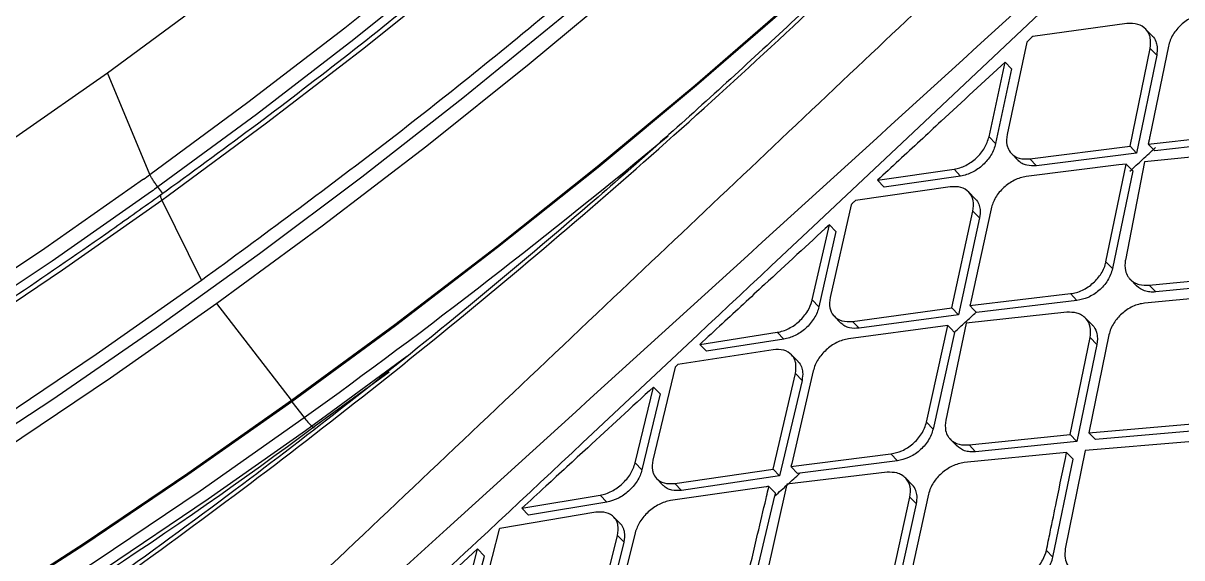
# Model space of a CAD drawing. Extents: x 0 to 84, y -21 to 126.
# Drawn here: x 66.344 to 68.064, y 11.124 to 11.917 of the extents above; entities that cross this region are included whole.
import ezdxf

# ---------------------------------------------------------------- set-up
doc = ezdxf.new("R2010")
doc.units = 0
doc.header["$MEASUREMENT"] = 0
doc.layers.add('1', color=4, linetype='Continuous')

# ---------------------------------------------------------------- blocks, each defined once
blk = doc.blocks.new('PRODIGY')
at = {"layer": '1', "color": 3, "linetype": 'Continuous', "lineweight": 25}
for p, q in [((67.665, 11.7548), (70.1624, 14.1091)), ((67.9821, 11.9162), (67.8424, 11.8973)), ((68.0195, 11.898), (68.0098, 11.908)), ((67.8333, 11.8889), (67.8041, 11.7519)), ((67.9866, 11.7342), (68.0166, 11.8794)), ((68.0263, 11.8693), (67.9963, 11.7241)), ((68.0436, 11.8827), (68.016, 11.7486)), ((68.0166, 11.8794), (68.0263, 11.8693)), ((67.7774, 11.7482), (67.8012, 11.8592)), ((67.8109, 11.849), (67.7872, 11.7381)), ((67.8012, 11.8592), (67.8109, 11.849)), ((66.5319, 11.6922), (66.4689, 11.8434)), ((67.5162, 11.6152), (67.665, 11.7548)), ((67.7871, 11.7381), (67.7774, 11.7482)), ((68.0137, 11.7374), (68.1639, 11.7542)), ((67.8381, 11.7155), (67.9866, 11.7342)), ((67.9866, 11.7342), (67.9962, 11.7241)), ((68.1736, 11.7442), (68.0234, 11.7274)), ((67.8106, 11.7235), (67.8203, 11.7134)), ((67.8381, 11.7155), (67.8479, 11.7054)), ((67.9963, 11.7241), (67.8479, 11.7054)), ((68.1588, 11.7263), (68.0082, 11.7111)), ((67.6117, 11.6838), (67.7255, 11.7002)), ((67.7255, 11.7002), (67.7352, 11.6901)), ((67.9701, 11.7065), (67.8325, 11.6893)), ((67.9509, 11.5628), (67.9811, 11.7078)), ((67.9908, 11.6978), (67.9606, 11.5528)), ((67.9811, 11.7078), (67.9701, 11.7065)), ((68.0082, 11.7111), (67.9797, 11.5655)), ((67.9811, 11.7078), (67.9908, 11.6978)), ((67.6117, 11.6838), (67.6215, 11.6736)), ((67.7352, 11.6901), (67.6215, 11.6736)), ((66.5512, 11.6642), (66.5437, 11.6739)), ((66.5495, 11.6544), (66.5588, 11.6611)), ((67.7198, 11.6741), (67.5792, 11.6538)), ((67.7569, 11.6561), (67.7472, 11.6663)), ((66.5495, 11.6544), (66.6085, 11.5351)), ((67.5725, 11.6476), (67.5415, 11.5101)), ((67.722, 11.4944), (67.7535, 11.638)), ((67.7633, 11.6279), (67.7318, 11.4843)), ((67.7803, 11.6416), (67.7507, 11.5058)), ((67.7535, 11.638), (67.7633, 11.6279)), ((67.515, 11.5062), (67.5404, 11.6179)), ((67.5404, 11.6178), (67.5502, 11.6076)), ((67.5502, 11.6076), (67.5248, 11.496)), ((67.9509, 11.5628), (67.9606, 11.5528)), ((68.0152, 11.5281), (68.166, 11.5426)), ((67.9868, 11.537), (67.9964, 11.527)), ((68.0152, 11.5281), (68.0248, 11.5181)), ((68.1756, 11.5326), (68.0248, 11.5181)), ((67.515, 11.5062), (67.5248, 11.496)), ((67.749, 11.4978), (67.8983, 11.5156)), ((67.9079, 11.5055), (67.7587, 11.4877)), ((67.8983, 11.5156), (67.9079, 11.5055)), ((68.1609, 11.5159), (68.0083, 11.5015)), ((66.7422, 11.3574), (66.6311, 11.5009)), ((67.5747, 11.4745), (67.722, 11.4944)), ((67.722, 11.4944), (67.7318, 11.4843)), ((67.8929, 11.4879), (67.7432, 11.4717)), ((67.5475, 11.4822), (67.5573, 11.472)), ((67.5747, 11.4745), (67.5845, 11.4643)), ((67.7318, 11.4842), (67.5845, 11.4643)), ((67.7432, 11.4717), (67.7131, 11.3278)), ((67.9303, 11.4691), (67.9207, 11.4792)), ((67.3481, 11.4404), (67.463, 11.4583)), ((67.4728, 11.448), (67.463, 11.4583)), ((67.7086, 11.4673), (67.5688, 11.4486)), ((67.6845, 11.325), (67.7163, 11.4683)), ((67.726, 11.4582), (67.6943, 11.3148)), ((67.7163, 11.4683), (67.7086, 11.4673)), ((67.9554, 11.4545), (67.9256, 11.3091)), ((67.3481, 11.4404), (67.358, 11.4302)), ((67.4728, 11.448), (67.358, 11.4301)), ((67.8979, 11.3065), (67.9276, 11.4503)), ((67.9373, 11.4403), (67.9076, 11.2965)), ((67.9276, 11.4503), (67.9373, 11.4403)), ((66.9132, 11.4223), (66.7867, 11.3294)), ((67.457, 11.4324), (67.3156, 11.4104)), ((67.4939, 11.4148), (67.484, 11.425)), ((67.3116, 11.4067), (67.2785, 11.2687)), ((66.7757, 11.3185), (66.887, 11.3997)), ((67.4568, 11.2553), (67.49, 11.3972)), ((67.4998, 11.387), (67.4666, 11.2451)), ((67.5165, 11.4011), (67.4845, 11.2636)), ((67.49, 11.3972), (67.4998, 11.387)), ((67.2522, 11.2645), (67.2794, 11.3771)), ((67.2794, 11.3771), (67.2893, 11.3668)), ((66.7427, 11.3551), (66.7608, 11.3317)), ((67.2893, 11.3668), (67.2622, 11.2542)), ((66.7721, 11.3189), (66.7626, 11.3121)), ((66.7867, 11.3294), (66.7721, 11.3189)), ((67.6845, 11.3249), (67.6943, 11.3148)), ((67.9256, 11.3091), (68.0791, 11.3225)), ((67.7197, 11.2998), (67.7294, 11.2897)), ((67.7478, 11.2912), (67.8979, 11.3065)), ((67.9075, 11.2965), (67.8979, 11.3065)), ((67.9256, 11.3091), (67.9352, 11.2991)), ((68.0887, 11.3126), (67.9352, 11.2991)), ((67.7478, 11.2912), (67.7575, 11.2811)), ((67.9076, 11.2965), (67.7575, 11.2811)), ((67.9202, 11.2827), (67.8905, 11.1372)), ((68.074, 11.2959), (67.9202, 11.2827)), ((67.2621, 11.2542), (67.2522, 11.2645)), ((67.4834, 11.259), (67.6317, 11.2779)), ((67.6414, 11.2678), (67.4967, 11.2492)), ((67.6414, 11.2678), (67.6317, 11.2779)), ((67.8925, 11.2801), (67.7407, 11.2649)), ((67.8722, 11.1248), (67.9021, 11.2701)), ((67.3108, 11.2341), (67.4568, 11.2553)), ((67.4568, 11.2553), (67.4666, 11.2451)), ((67.626, 11.2506), (67.4774, 11.2332)), ((67.4845, 11.2636), (67.4834, 11.259)), ((67.4933, 11.2488), (67.4835, 11.2589)), ((67.4967, 11.2492), (67.4933, 11.2488)), ((67.284, 11.2413), (67.2939, 11.231)), ((67.3108, 11.2341), (67.3207, 11.2238)), ((67.4666, 11.2451), (67.3207, 11.2238)), ((67.4774, 11.2332), (67.4455, 11.0912)), ((67.6631, 11.2321), (67.6534, 11.2422)), ((67.084, 11.1972), (67.2002, 11.2167)), ((67.2002, 11.2167), (67.2101, 11.2064)), ((67.4465, 11.229), (67.3046, 11.2085)), ((67.4314, 11.0963), (67.4596, 11.2155)), ((67.6286, 11.0717), (67.66, 11.2138)), ((67.6876, 11.2181), (67.6561, 11.0744)), ((67.66, 11.2138), (67.6697, 11.2037)), ((67.084, 11.1972), (67.094, 11.1868)), ((67.2101, 11.2064), (67.094, 11.1868)), ((67.6383, 11.0616), (67.6697, 11.2037)), ((67.1939, 11.1912), (67.0514, 11.1672)), ((67.2303, 11.1739), (67.2204, 11.1842)), ((67.0505, 11.1664), (67.015, 11.0278)), ((67.1908, 11.017), (67.2258, 11.157)), ((67.2007, 11.0067), (67.2358, 11.1467)), ((67.2522, 11.161), (67.2175, 11.0219)), ((67.2259, 11.157), (67.2358, 11.1467)), ((66.8392, 10.9724), (67.0183, 11.1368)), ((66.9891, 11.0233), (67.0183, 11.1368)), ((67.0183, 11.1368), (67.0283, 11.1264)), ((67.8626, 11.1348), (67.8722, 11.1249)), ((66.9991, 11.0129), (67.0283, 11.1264))]:
    blk.add_line(p, q, dxfattribs=at)
at = {"layer": '1', "color": 3, "linetype": 'Continuous', "lineweight": 25, "flags": 128}
for points in [[(66.5588, 11.6611), (66.705, 11.7688), (66.8495, 11.88), (66.9914, 11.994), (67.1298, 12.11), (67.264, 12.2275), (67.3931, 12.3457), (67.5164, 12.4639), (67.6332, 12.5815), (67.7428, 12.6977), (67.8445, 12.8119), (67.9378, 12.9235)], [(68.1263, 12.8953), (68.0285, 12.7787), (67.9223, 12.6596), (67.8083, 12.5384), (67.687, 12.4158), (67.5592, 12.2926), (67.4255, 12.1693), (67.2867, 12.0465), (67.1434, 11.9251), (66.9964, 11.8055), (66.8465, 11.6885), (66.6946, 11.5746), (66.5414, 11.4645), (66.3877, 11.3588), (66.2345, 11.258)], [(68.5713, 13.7762), (68.5776, 13.7149), (68.5721, 13.6454), (68.5548, 13.5682), (68.5258, 13.4838), (68.4853, 13.3925), (68.4336, 13.2949), (68.3708, 13.1916), (68.2975, 13.083), (68.2139, 12.9699), (68.1205, 12.8529), (68.0179, 12.7326), (67.9066, 12.6097), (67.7873, 12.4848), (67.6607, 12.3587), (67.5273, 12.2321), (67.3881, 12.1057), (67.2437, 11.9802), (67.0949, 11.8562), (66.9427, 11.7346), (66.7878, 11.6159), (66.6311, 11.5009)], [(68.3897, 12.9082), (68.305, 12.7962), (68.2111, 12.6806), (68.1084, 12.5621), (67.9976, 12.4411), (67.8793, 12.3185), (67.754, 12.1949), (67.6224, 12.0708), (67.4853, 11.947), (67.3434, 11.8242), (67.1973, 11.7029), (67.048, 11.5839), (66.8962, 11.4678), (66.7427, 11.3551)], [(66.7422, 11.3574), (66.8952, 11.4697), (67.0466, 11.5855), (67.1955, 11.7042), (67.3411, 11.8251), (67.4826, 11.9476), (67.6193, 12.071), (67.7505, 12.1947), (67.8754, 12.3179), (67.9934, 12.4402), (68.1038, 12.5607), (68.2062, 12.6789), (68.2998, 12.7942), (68.3843, 12.9058)], [(68.278, 13.6157), (68.273, 13.5777), (68.2552, 13.5045), (68.2259, 13.4242), (68.1854, 13.3373), (68.1339, 13.2444), (68.0718, 13.1461), (67.9993, 13.0429), (67.9171, 12.9355), (67.8255, 12.8245), (67.7251, 12.7106), (67.6166, 12.5945), (67.5006, 12.477), (67.3779, 12.3587), (67.2491, 12.2405), (67.1151, 12.1229), (66.9767, 12.0067), (66.8347, 11.8927), (66.6901, 11.7816), (66.5437, 11.6739)], [(66.4689, 11.8433), (66.6078, 11.9457), (66.7447, 12.0517), (66.8785, 12.1606), (67.0083, 12.2714), (67.1331, 12.3834), (67.2519, 12.4958), (67.3637, 12.6076), (67.4679, 12.718), (67.5634, 12.8262), (67.6497, 12.9313), (67.7261, 13.0325), (67.792, 13.1292), (67.8469, 13.2205), (67.8903, 13.3057), (67.922, 13.3842), (67.9416, 13.4554), (67.9492, 13.5188), (67.9453, 13.57)], [(68.2435, 13.5497), (68.2331, 13.5116), (68.204, 13.4318), (68.1637, 13.3455), (68.1125, 13.2532), (68.0507, 13.1554), (67.9788, 13.0528), (67.897, 12.946), (67.806, 12.8357), (67.7062, 12.7225), (67.5983, 12.6072), (67.4831, 12.4904), (67.361, 12.3728), (67.233, 12.2552), (67.0998, 12.1384), (66.9623, 12.0229), (66.8212, 11.9096), (66.6774, 11.7991), (66.5319, 11.6921)], [(64.7833, 11.2011), (64.8082, 11.1791), (64.8525, 11.1559), (64.9076, 11.1418), (64.9731, 11.137), (65.0485, 11.1415), (65.1331, 11.1552), (65.2266, 11.1781), (65.3281, 11.21), (65.4369, 11.2506), (65.5522, 11.2996), (65.6733, 11.3568), (65.7992, 11.4217), (65.9291, 11.4938), (66.0619, 11.5726), (66.1968, 11.6575), (66.3328, 11.748), (66.4689, 11.8433)], [(68.0137, 11.7374), (68.0191, 11.7318), (68.0234, 11.7274)], [(66.5224, 11.6854), (66.376, 11.5828), (66.2296, 11.4851), (66.0842, 11.3929), (65.9406, 11.3067), (65.7999, 11.2269), (65.6627, 11.1543), (65.53, 11.089), (65.4025, 11.0317), (65.2811, 10.9826), (65.1666, 10.942), (65.0595, 10.9101), (64.9606, 10.8873), (64.8704, 10.8735), (64.8436, 10.8711)], [(66.5341, 11.6671), (66.3868, 11.564), (66.2395, 11.4657), (66.0933, 11.3729), (65.9488, 11.2861), (65.8072, 11.2059), (65.6692, 11.1328), (65.5357, 11.0672), (65.4075, 11.0095), (65.2853, 10.9601), (65.1701, 10.9192), (65.0623, 10.8872), (64.9628, 10.8642), (64.8721, 10.8504), (64.7908, 10.8458), (64.7294, 10.8492)], [(65.6832, 11.1152), (65.8219, 11.1898), (65.964, 11.2711), (66.1086, 11.3587), (66.255, 11.4522), (66.4023, 11.551), (66.5495, 11.6544)], [(66.6085, 11.5351), (66.4523, 11.4253), (66.2961, 11.3204), (66.1408, 11.2209), (65.9872, 11.1274), (65.8361, 11.0405), (65.6885, 10.9605), (65.5451, 10.888), (65.4067, 10.8233), (65.2742, 10.7669), (65.1483, 10.719), (65.0296, 10.6798), (64.9188, 10.6498), (64.8166, 10.6289), (64.7235, 10.6173), (64.64, 10.615), (64.5667, 10.6222), (64.5039, 10.6387), (64.4519, 10.6645), (64.4111, 10.6993), (64.3817, 10.7431), (64.3639, 10.7955)], [(66.6311, 11.5009), (66.4736, 11.3901), (66.316, 11.2843), (66.1592, 11.1839), (66.0042, 11.0895), (65.8518, 11.0018), (65.7028, 10.9211), (65.5581, 10.8479), (65.4185, 10.7827), (65.2848, 10.7257), (65.1577, 10.6774), (65.0379, 10.6379), (64.9262, 10.6075), (64.823, 10.5865), (64.7291, 10.5748), (64.6449, 10.5725), (64.5709, 10.5797), (64.5075, 10.5964), (64.463, 10.6174)], [(67.749, 11.4978), (67.7544, 11.4921), (67.7587, 11.4877)], [(67.726, 11.4582), (67.7206, 11.4639), (67.7163, 11.4683)], [(66.7427, 11.3551), (66.5883, 11.2466), (66.4339, 11.1427), (66.2803, 11.044), (66.1282, 10.9511), (65.9786, 10.8644), (65.8322, 10.7844), (65.6897, 10.7116), (65.5521, 10.6463), (65.4199, 10.5889), (65.2938, 10.5396), (65.1747, 10.4988), (65.063, 10.4667), (64.9595, 10.4434), (64.8646, 10.429), (64.7788, 10.4237), (64.7027, 10.4274), (64.6365, 10.4402), (64.5807, 10.4619), (64.5356, 10.4925), (64.5014, 10.5318), (64.4826, 10.5681)], [(64.5163, 10.5245), (64.5418, 10.4974), (64.5867, 10.4669), (64.6423, 10.4452), (64.7083, 10.4325), (64.7842, 10.4288), (64.8697, 10.4341), (64.9643, 10.4484), (65.0676, 10.4716), (65.1789, 10.5037), (65.2977, 10.5444), (65.4233, 10.5935), (65.5551, 10.6507), (65.6924, 10.7158), (65.8344, 10.7884), (65.9804, 10.8682), (66.1296, 10.9546), (66.2812, 11.0472), (66.4343, 11.1456), (66.5883, 11.2492), (66.7422, 11.3574)], [(64.6244, 10.4269), (64.6547, 10.4167), (64.7208, 10.404), (64.797, 10.4002), (64.8827, 10.4055), (64.9776, 10.4199), (65.0812, 10.4432), (65.1928, 10.4754), (65.312, 10.5162), (65.438, 10.5654), (65.5702, 10.6229), (65.7079, 10.6882), (65.8503, 10.761), (65.9967, 10.8409), (66.1464, 10.9276), (66.2984, 11.0205), (66.452, 11.1192), (66.6065, 11.2231), (66.7608, 11.3317)], [(66.7721, 11.3189), (66.7731, 11.3181), (66.7739, 11.3175), (66.7746, 11.3171), (66.7751, 11.3169), (66.7755, 11.317), (66.7757, 11.3173), (66.7758, 11.3178), (66.7757, 11.3185)], [(66.7626, 11.3121), (66.6182, 11.2107), (66.4643, 11.1071), (66.3111, 11.0088), (66.1596, 10.9161), (66.0104, 10.8297), (65.8644, 10.75), (65.7225, 10.6774), (65.5852, 10.6123), (65.4534, 10.5551), (65.3278, 10.506), (65.209, 10.4653), (65.0977, 10.4333), (64.9945, 10.41), (64.8999, 10.3957), (64.8144, 10.3904), (64.7385, 10.3941), (64.6726, 10.4069), (64.617, 10.4285), (64.6041, 10.4357)], [(67.8925, 11.2801), (67.8979, 11.2745), (67.9021, 11.2701)], [(67.4605, 11.2194), (67.455, 11.2251), (67.4507, 11.2296)]]:
    blk.add_lwpolyline(points, dxfattribs=at)
at = {"layer": '1', "color": 3, "linetype": 'Continuous', "lineweight": 25}
for centre, radius, start, end in [((61.1739, 19.1051), 9.5729, 305.70539, 309.79504), ((63.3979, 16.0492), 5.3671, 305.6029, 305.7273), ((71.7642, 4.3863), 8.9646, 125.61626, 125.69115), ((62.8655, 16.5723), 6.5493, 292.8205, 306.65853), ((66.844, 11.3936), 0.1037, 216.6588, 226.0743)]:
    blk.add_arc(centre, radius, start, end, dxfattribs=at)
for points, knots in [([(73.7038, 17.6398), (73.5881, 17.5307), (73.3529, 17.3088), (73.0099, 16.9848), (72.6861, 16.6786), (72.3966, 16.4046), (72.1528, 16.1737), (71.9512, 15.9828), (71.7883, 15.8284), (71.6432, 15.6909), (71.5188, 15.5731), (71.4173, 15.477), (71.3359, 15.3999), (71.2411, 15.31), (71.1121, 15.1878), (70.9471, 15.0316), (70.7602, 14.8547), (70.5548, 14.6603), (70.3367, 14.454), (70.0855, 14.2164), (69.8199, 13.9653), (69.5484, 13.7088), (69.3455, 13.5171), (69.2008, 13.3805), (69.097, 13.2825), (68.9815, 13.1734), (68.8462, 13.0458), (68.673, 12.8823), (68.4574, 12.6788), (68.1953, 12.4313), (67.8996, 12.1522), (67.5706, 11.8413), (67.2082, 11.4986), (66.8275, 11.1383), (66.5678, 10.8921), (66.4399, 10.7708)], [0, 0, 0, 0, 0.047732, 0.097021, 0.141602, 0.181473, 0.216643, 0.242357, 0.264803, 0.283982, 0.302359, 0.316221, 0.32592, 0.336001, 0.355428, 0.379237, 0.404198, 0.432652, 0.464067, 0.494314, 0.536393, 0.573752, 0.606394, 0.620146, 0.633459, 0.649229, 0.66783, 0.689262, 0.720711, 0.75677, 0.797442, 0.842721, 0.892609, 0.947115, 1, 1, 1, 1]), ([(69.1415, 14.6021), (69.1178, 14.6417), (69.085, 14.6737), (69.002, 14.7216), (68.9518, 14.7376), (68.8355, 14.754), (68.7693, 14.7543), (68.6227, 14.7398), (68.5423, 14.725), (68.3691, 14.6808), (68.2764, 14.6514), (68.0805, 14.5787), (67.9773, 14.5354), (67.6551, 14.3856), (67.4229, 14.259), (67.0607, 14.0331), (66.9376, 13.9519), (66.6891, 13.7786), (66.5636, 13.6865), (66.3126, 13.4931), (66.187, 13.3918), (65.9385, 13.1819), (65.8156, 13.0733), (65.5748, 12.8513), (65.457, 12.7379), (65.229, 12.5091), (65.1189, 12.3937), (64.9087, 12.1639), (64.8086, 12.0494), (64.6674, 11.8806), (64.6219, 11.8248), (64.5339, 11.7145), (64.4915, 11.6601), (64.4508, 11.6063)], [0, 0, 0, 0, 0.0625, 0.0625, 0.125, 0.125, 0.1875, 0.1875, 0.25, 0.25, 0.3125, 0.3125, 0.375, 0.375, 0.5, 0.5, 0.5625, 0.5625, 0.625, 0.625, 0.6875, 0.6875, 0.75, 0.75, 0.8125, 0.8125, 0.875, 0.875, 0.9375, 0.9375, 0.96875, 0.96875, 1, 1, 1, 1]), ([(65.2415, 10.3531), (65.3579, 10.4073), (65.4789, 10.4682), (65.7265, 10.6025), (65.8532, 10.6759), (66.1091, 10.8338), (66.2384, 10.9183), (66.4965, 11.0969), (66.6253, 11.1909), (66.8796, 11.3865), (67.0052, 11.4881), (67.2506, 11.6966), (67.3705, 11.8035), (67.6025, 12.0207), (67.7146, 12.1308), (67.9294, 12.352), (68.0321, 12.4631), (68.3241, 12.7946), (68.4971, 13.0131), (68.7172, 13.3248), (68.784, 13.426), (68.9035, 13.6212), (68.9561, 13.7152), (69.0461, 13.8941), (69.0834, 13.9789), (69.1417, 14.1377), (69.1626, 14.2115), (69.187, 14.3466), (69.1905, 14.4077), (69.1795, 14.5158), (69.1649, 14.5628), (69.1415, 14.6021)], [0, 0, 0, 0, 0.0625, 0.0625, 0.125, 0.125, 0.1875, 0.1875, 0.25, 0.25, 0.3125, 0.3125, 0.375, 0.375, 0.4375, 0.4375, 0.5, 0.5, 0.625, 0.625, 0.6875, 0.6875, 0.75, 0.75, 0.8125, 0.8125, 0.875, 0.875, 0.9375, 0.9375, 1, 1, 1, 1]), ([(69.0818, 14.415), (69.08, 14.418), (69.0764, 14.4238), (69.0705, 14.4323), (69.0644, 14.4407), (69.0578, 14.4487), (69.0508, 14.4566), (69.0435, 14.4642), (69.0358, 14.4716), (69.0276, 14.4788), (69.019, 14.4857), (69.01, 14.4923), (69.0006, 14.4987), (68.9907, 14.5048), (68.9804, 14.5106), (68.9696, 14.5161), (68.9584, 14.5213), (68.9467, 14.5262), (68.9346, 14.5308), (68.9219, 14.535), (68.886, 14.5457), (68.8196, 14.5576), (68.71, 14.5593), (68.5805, 14.545), (68.4023, 14.507), (68.1697, 14.4327), (67.8729, 14.3074), (67.5564, 14.1461), (67.2185, 13.9472), (66.87, 13.7164), (66.5123, 13.4532), (66.2146, 13.2122), (65.9802, 13.0092), (65.8115, 12.8566), (65.6414, 12.6963), (65.5083, 12.5655), (65.3962, 12.4517), (65.3126, 12.3652), (65.2305, 12.2779), (65.1253, 12.1638), (65.007, 12.0312), (64.9007, 11.9064), (64.833, 11.8248), (64.7941, 11.7772), (64.7567, 11.7308), (64.7208, 11.6856), (64.6863, 11.6417), (64.6533, 11.5989), (64.632, 11.571), (64.6215, 11.5572)], [0, 0, 0, 0, 0.004961, 0.009964, 0.015009, 0.020095, 0.025223, 0.030394, 0.035606, 0.04086, 0.046156, 0.051494, 0.056875, 0.062297, 0.067761, 0.073268, 0.078816, 0.084406, 0.090038, 0.095711, 0.101426, 0.136972, 0.173931, 0.212233, 0.251784, 0.315042, 0.374908, 0.437398, 0.497355, 0.558848, 0.620735, 0.683097, 0.71448, 0.745976, 0.774958, 0.809253, 0.822307, 0.841005, 0.859392, 0.872803, 0.907141, 0.936438, 0.946073, 0.955528, 0.964799, 0.973885, 0.982782, 0.991488, 1, 1, 1, 1]), ([(69.1189, 14.3128), (69.1203, 14.302), (69.1227, 14.2823), (69.122, 14.2502), (69.1196, 14.2214), (69.1165, 14.197), (69.1124, 14.1728), (69.1076, 14.1483), (69.1009, 14.1192), (69.0918, 14.0852), (69.0803, 14.0468), (69.0605, 13.9882), (69.0296, 13.9087), (68.9833, 13.8061), (68.9286, 13.6977), (68.8706, 13.593), (68.8098, 13.4907), (68.7485, 13.3931), (68.6781, 13.2868), (68.5993, 13.1735), (68.5174, 13.0614), (68.4401, 12.96), (68.3749, 12.8771), (68.3239, 12.8139), (68.286, 12.7679), (68.2531, 12.7283), (68.216, 12.6842), (68.1559, 12.614), (68.0658, 12.5114), (67.9377, 12.3708), (67.775, 12.2004), (67.5907, 12.0175), (67.3944, 11.8331), (67.2018, 11.6617), (67.0123, 11.5015), (66.8323, 11.3568), (66.6509, 11.2176), (66.4715, 11.0866), (66.2978, 10.9662), (66.1455, 10.8654), (66.0258, 10.7897), (65.9266, 10.7288), (65.8328, 10.6728), (65.7195, 10.6075), (65.585, 10.5334), (65.4305, 10.4531), (65.3244, 10.4021), (65.2678, 10.3749)], [0, 0, 0, 0, 0.024053, 0.043547, 0.058465, 0.070896, 0.079513, 0.089272, 0.100196, 0.112283, 0.1255, 0.138871, 0.168858, 0.197157, 0.224094, 0.25302, 0.273909, 0.296081, 0.319543, 0.344303, 0.369207, 0.390318, 0.407305, 0.420161, 0.428878, 0.43527, 0.444046, 0.455446, 0.477483, 0.50547, 0.539454, 0.579495, 0.615917, 0.65265, 0.687139, 0.719357, 0.749276, 0.783401, 0.813855, 0.840609, 0.863643, 0.877195, 0.893485, 0.913923, 0.9385, 0.967199, 1, 1, 1, 1]), ([(66.4995, 10.7371), (66.4999, 10.7375), (66.5034, 10.7406), (66.5149, 10.7512), (66.5562, 10.7887), (66.7103, 10.9288), (67.3106, 11.4735), (68.4979, 12.5505), (69.5527, 13.5402), (70.1603, 14.1102)], [0, 0, 0, 0, 0.000353, 0.002828, 0.009436, 0.033986, 0.128384, 0.498019, 1, 1, 1, 1]), ([(68.5313, 13.7901), (68.5349, 13.7545), (68.5421, 13.6835), (68.5074, 13.5462), (68.4401, 13.3893), (68.338, 13.2132), (68.2037, 13.0215), (68.0393, 12.8173), (67.8477, 12.604), (67.6322, 12.3855), (67.3964, 12.1654), (67.1443, 11.9476), (66.8805, 11.7348), (66.6992, 11.6017), (66.6085, 11.5351)], [0, 0, 0, 0, 0.083333, 0.166667, 0.25, 0.333333, 0.416667, 0.5, 0.583333, 0.666666, 0.75, 0.833333, 0.916667, 1, 1, 1, 1]), ([(68.2655, 13.7516), (68.2705, 13.7455), (68.2832, 13.7299), (68.2945, 13.6975), (68.3012, 13.6535), (68.2991, 13.6011), (68.2877, 13.5401), (68.2669, 13.4725), (68.2366, 13.3984), (68.1969, 13.3183), (68.1477, 13.2325), (68.0893, 13.1415), (68.0218, 13.046), (67.9458, 12.9465), (67.8615, 12.8437), (67.7694, 12.738), (67.67, 12.6301), (67.5639, 12.5207), (67.4515, 12.4102), (67.3336, 12.2994), (67.2107, 12.1887), (67.0835, 12.0789), (66.9527, 11.9705), (66.819, 11.8641), (66.6838, 11.7606), (66.5929, 11.6944), (66.5477, 11.6616)], [0, 0, 0, 0, 0.0276835, 0.0701521, 0.1106518, 0.1535539, 0.1954807, 0.2371716, 0.2788869, 0.3207383, 0.362748, 0.4049001, 0.4471687, 0.4895303, 0.5319641, 0.574454, 0.6169881, 0.6595559, 0.7021505, 0.7447652, 0.787395, 0.8300368, 0.8726865, 0.9153418, 0.9579995, 1, 1, 1, 1]), ([(68.0957, 11.9306), (68.0927, 11.93), (68.0868, 11.929), (68.0752, 11.9242), (68.0618, 11.915), (68.0516, 11.9025), (68.0459, 11.8915), (68.0444, 11.8857), (68.0436, 11.8827)], [0, 0, 0, 0, 0.129986, 0.256721, 0.499925, 0.738884, 0.866737, 1, 1, 1, 1]), ([(68.0166, 11.8794), (68.0171, 11.8849), (68.0178, 11.8923), (68.0147, 11.9015), (68.0097, 11.9094), (67.9988, 11.9165), (67.9876, 11.9163), (67.9821, 11.9162)], [0, 0, 0, 0, 0.24938, 0.33607, 0.50049, 0.750734, 1, 1, 1, 1]), ([(67.8424, 11.8973), (67.8407, 11.8958), (67.8377, 11.893), (67.8346, 11.8902), (67.8333, 11.8889)], [0, 0, 0, 0, 0.55997, 1, 1, 1, 1]), ([(68.0195, 11.8979), (68.0196, 11.8978), (68.0222, 11.8958), (68.0249, 11.8904), (68.0277, 11.881), (68.0268, 11.8736), (68.0263, 11.8693)], [0, 0, 0, 0, 0.021033, 0.341632, 0.611918, 1, 1, 1, 1]), ([(67.8012, 11.8592), (67.7696, 11.8299), (67.7171, 11.7813), (67.6539, 11.7228), (67.6223, 11.6936), (67.6117, 11.6838)], [0, 0, 0, 0, 0.500006, 0.831915, 1, 1, 1, 1]), ([(67.7255, 11.7002), (67.7284, 11.7008), (67.7341, 11.7019), (67.7456, 11.7068), (67.7565, 11.7143), (67.7653, 11.7238), (67.7729, 11.7343), (67.7756, 11.7427), (67.7774, 11.7482)], [0, 0, 0, 0, 0.129196, 0.255606, 0.499917, 0.623572, 0.749854, 1, 1, 1, 1]), ([(67.8041, 11.7519), (67.8035, 11.7464), (67.8028, 11.7408), (67.804, 11.7357), (67.8044, 11.7343), (67.8058, 11.7299), (67.8105, 11.7223), (67.8215, 11.7152), (67.8326, 11.7154), (67.8381, 11.7155)], [0, 0, 0, 0, 0.24942, 0.256781, 0.27103, 0.320187, 0.500631, 0.75099, 1, 1, 1, 1]), ([(68.016, 11.7486), (68.0156, 11.7465), (68.0148, 11.7428), (68.014, 11.7391), (68.0137, 11.7374)], [0, 0, 0, 0, 0.560017, 1, 1, 1, 1]), ([(67.7872, 11.7381), (67.7864, 11.7352), (67.7848, 11.7295), (67.7791, 11.7185), (67.7688, 11.7059), (67.7554, 11.6966), (67.7439, 11.6918), (67.7381, 11.6907), (67.7352, 11.6901)], [0, 0, 0, 0, 0.132931, 0.260631, 0.500003, 0.744317, 0.870737, 1, 1, 1, 1]), ([(67.9864, 11.6973), (67.9927, 11.7031), (68.0054, 11.7147), (68.018, 11.7264), (68.0244, 11.7322)], [0, 0, 0, 0, 0.499988, 1, 1, 1, 1]), ([(67.8479, 11.7054), (67.8429, 11.7052), (67.835, 11.705), (67.826, 11.7085), (67.8223, 11.7118), (67.8204, 11.7135)], [0, 0, 0, 0, 0.449537, 0.720401, 1, 1, 1, 1]), ([(66.5437, 11.6739), (66.5424, 11.6756), (66.54, 11.6789), (66.5365, 11.684), (66.5336, 11.6887), (66.5325, 11.691), (66.5319, 11.6922)], [0, 0, 0, 0, 0.249999, 0.499998, 0.749983, 1, 1, 1, 1]), ([(67.8325, 11.6893), (67.8296, 11.6888), (67.8237, 11.6877), (67.8122, 11.6829), (67.8013, 11.6753), (67.7924, 11.666), (67.7848, 11.6555), (67.7821, 11.6471), (67.7803, 11.6416)], [0, 0, 0, 0, 0.130055, 0.256777, 0.499937, 0.623421, 0.749839, 1, 1, 1, 1]), ([(66.5477, 11.6616), (66.5236, 11.6444), (66.4535, 11.5943), (66.3371, 11.5145), (66.1993, 11.4238), (66.0625, 11.3382), (65.9277, 11.2578), (65.7954, 11.1833), (65.6665, 11.115), (65.5416, 11.0532), (65.4214, 10.9983), (65.3066, 10.9506), (65.1979, 10.9103), (65.0959, 10.8776), (65.0013, 10.8526), (64.9146, 10.8354), (64.8365, 10.826), (64.7675, 10.8242), (64.7081, 10.8296), (64.6585, 10.8417), (64.6191, 10.8603), (64.5935, 10.8784), (64.5837, 10.8929), (64.5808, 10.8971)], [0, 0, 0, 0, 0.026563, 0.077067, 0.12757, 0.178061, 0.228535, 0.278986, 0.329409, 0.379796, 0.430136, 0.480417, 0.530623, 0.580731, 0.630716, 0.680545, 0.730188, 0.779627, 0.828907, 0.878176, 0.927818, 0.97883, 1, 1, 1, 1]), ([(66.5479, 11.6614), (66.5477, 11.6613), (66.5471, 11.6611), (66.5476, 11.6588), (66.5488, 11.6559), (66.5495, 11.6544)], [0, 0, 0, 0, 0.219769, 0.609901, 1, 1, 1, 1]), ([(67.7535, 11.638), (67.7541, 11.6434), (67.7549, 11.6507), (67.752, 11.6598), (67.747, 11.6676), (67.7363, 11.6745), (67.7253, 11.6743), (67.7198, 11.6741)], [0, 0, 0, 0, 0.249312, 0.334594, 0.500545, 0.750907, 1, 1, 1, 1]), ([(67.5792, 11.6538), (67.578, 11.6526), (67.5757, 11.6506), (67.5735, 11.6485), (67.5725, 11.6476)], [0, 0, 0, 0, 0.5601358, 1, 1, 1, 1]), ([(67.7568, 11.6561), (67.757, 11.6559), (67.7596, 11.654), (67.7622, 11.6487), (67.7648, 11.6395), (67.7639, 11.6322), (67.7633, 11.6279)], [0, 0, 0, 0, 0.021553, 0.343022, 0.613483, 1, 1, 1, 1]), ([(66.562, 10.6659), (66.5728, 10.6876), (66.5951, 10.7327), (66.6485, 10.7989), (66.6916, 10.8425), (66.8146, 10.9589), (67.0844, 11.2096), (67.3503, 11.4594), (67.5162, 11.6152)], [0, 0, 0, 0, 0.060617, 0.125498, 0.188462, 0.196002, 0.498671, 1, 1, 1, 1]), ([(67.5404, 11.6178), (67.5083, 11.5883), (67.4553, 11.5393), (67.3912, 11.4802), (67.3592, 11.4506), (67.3481, 11.4404)], [0, 0, 0, 0, 0.499996, 0.827347, 1, 1, 1, 1]), ([(67.8983, 11.5156), (67.9012, 11.5161), (67.907, 11.517), (67.9159, 11.5205), (67.9244, 11.5253), (67.9345, 11.5332), (67.9428, 11.5431), (67.9486, 11.554), (67.9502, 11.5598), (67.951, 11.5628)], [0, 0, 0, 0, 0.126268, 0.251778, 0.376741, 0.501388, 0.737778, 0.865735, 1, 1, 1, 1]), ([(67.9796, 11.5655), (67.9792, 11.5601), (67.9785, 11.5511), (67.9825, 11.5422), (67.987, 11.5364), (67.9925, 11.5321), (68.0017, 11.528), (68.0099, 11.5281), (68.0152, 11.5281)], [0, 0, 0, 0, 0.248752, 0.412414, 0.499126, 0.639905, 0.770444, 1, 1, 1, 1]), ([(67.9606, 11.5528), (67.9598, 11.5498), (67.9582, 11.5439), (67.9536, 11.5352), (67.9477, 11.5272), (67.9384, 11.518), (67.9247, 11.509), (67.9134, 11.5067), (67.9079, 11.5055)], [0, 0, 0, 0, 0.135159, 0.267203, 0.396231, 0.522427, 0.765816, 1, 1, 1, 1]), ([(68.0248, 11.5181), (68.0218, 11.518), (68.016, 11.5177), (68.0056, 11.5199), (68, 11.5242), (67.9964, 11.5271)], [0, 0, 0, 0, 0.260996, 0.515884, 1, 1, 1, 1]), ([(67.463, 11.4583), (67.4659, 11.4588), (67.4716, 11.46), (67.4803, 11.4638), (67.4885, 11.4687), (67.4961, 11.4749), (67.5028, 11.482), (67.5099, 11.4917), (67.5133, 11.5007), (67.5149, 11.5056), (67.515, 11.5062)], [0, 0, 0, 0, 0.129141, 0.255289, 0.378822, 0.500062, 0.62366, 0.750197, 0.97307, 1, 1, 1, 1]), ([(67.5415, 11.5101), (67.5409, 11.5047), (67.5397, 11.4943), (67.5441, 11.486), (67.55, 11.4794), (67.5582, 11.474), (67.5692, 11.4743), (67.5747, 11.4745)], [0, 0, 0, 0, 0.249491, 0.482544, 0.500372, 0.751086, 1, 1, 1, 1]), ([(67.7507, 11.5058), (67.7504, 11.5043), (67.7498, 11.5016), (67.7492, 11.499), (67.749, 11.4978)], [0, 0, 0, 0, 0.559987, 1, 1, 1, 1]), ([(67.5249, 11.496), (67.5241, 11.4931), (67.5225, 11.4875), (67.518, 11.4791), (67.5123, 11.4711), (67.5054, 11.464), (67.4977, 11.458), (67.4867, 11.4515), (67.4784, 11.4494), (67.4728, 11.448)], [0, 0, 0, 0, 0.1305052, 0.258866, 0.3853774, 0.5103542, 0.6340934, 0.7569042, 1, 1, 1, 1]), ([(67.7259, 11.4584), (67.7313, 11.4633), (67.7422, 11.4733), (67.753, 11.4832), (67.7585, 11.4882)], [0, 0, 0, 0, 0.500024, 1, 1, 1, 1]), ([(67.9276, 11.4503), (67.9281, 11.4557), (67.9291, 11.4666), (67.923, 11.4777), (67.9152, 11.4839), (67.906, 11.488), (67.898, 11.488), (67.8929, 11.4879)], [0, 0, 0, 0, 0.24894, 0.498544, 0.642194, 0.773785, 1, 1, 1, 1]), ([(68.0083, 11.5015), (68.0053, 11.501), (67.9994, 11.5001), (67.9875, 11.4956), (67.974, 11.4866), (67.9636, 11.4743), (67.9578, 11.4634), (67.9562, 11.4576), (67.9554, 11.4545)], [0, 0, 0, 0, 0.128041, 0.254246, 0.500655, 0.734386, 0.863276, 1, 1, 1, 1]), ([(67.5845, 11.4643), (67.5796, 11.4641), (67.5718, 11.4638), (67.5629, 11.4672), (67.5593, 11.4704), (67.5574, 11.472)], [0, 0, 0, 0, 0.448749, 0.719896, 1, 1, 1, 1]), ([(67.9303, 11.4691), (67.9304, 11.469), (67.9337, 11.4664), (67.9368, 11.4596), (67.9386, 11.45), (67.938, 11.4437), (67.9374, 11.4406), (67.9373, 11.4403)], [0, 0, 0, 0, 0.020686, 0.426782, 0.725723, 0.971896, 1, 1, 1, 1]), ([(67.5688, 11.4486), (67.5659, 11.448), (67.5601, 11.4469), (67.5485, 11.4421), (67.5351, 11.4328), (67.5248, 11.4205), (67.5189, 11.4096), (67.5173, 11.404), (67.5165, 11.4011)], [0, 0, 0, 0, 0.130176, 0.256935, 0.500255, 0.738329, 0.866237, 1, 1, 1, 1]), ([(67.49, 11.3972), (67.4906, 11.4026), (67.4915, 11.4097), (67.4887, 11.4187), (67.4839, 11.4263), (67.4734, 11.433), (67.4625, 11.4326), (67.457, 11.4324)], [0, 0, 0, 0, 0.249257, 0.333569, 0.50061, 0.751124, 1, 1, 1, 1]), ([(67.3156, 11.4104), (67.3148, 11.4097), (67.3135, 11.4085), (67.3121, 11.4073), (67.3116, 11.4067)], [0, 0, 0, 0, 0.559828, 1, 1, 1, 1]), ([(67.4938, 11.4147), (67.494, 11.4146), (67.4964, 11.4127), (67.499, 11.4075), (67.5015, 11.3984), (67.5004, 11.3912), (67.4998, 11.387)], [0, 0, 0, 0, 0.021776, 0.344007, 0.614674, 1, 1, 1, 1]), ([(67.2794, 11.3771), (67.2468, 11.3471), (67.1936, 11.298), (67.1284, 11.2381), (67.0958, 11.2081), (67.084, 11.1972)], [0, 0, 0, 0, 0.500003, 0.817972, 1, 1, 1, 1]), ([(67.6317, 11.2779), (67.6372, 11.2791), (67.6484, 11.2815), (67.6621, 11.2906), (67.6714, 11.2997), (67.6774, 11.3076), (67.682, 11.3162), (67.6837, 11.322), (67.6845, 11.325)], [0, 0, 0, 0, 0.235289, 0.47867, 0.604647, 0.733406, 0.865119, 1, 1, 1, 1]), ([(67.713, 11.3278), (67.7125, 11.3225), (67.7117, 11.3136), (67.7156, 11.3049), (67.72, 11.2991), (67.7253, 11.295), (67.7345, 11.291), (67.7426, 11.2911), (67.7478, 11.2912)], [0, 0, 0, 0, 0.248699, 0.413889, 0.499187, 0.640328, 0.770949, 1, 1, 1, 1]), ([(67.6943, 11.3148), (67.6934, 11.3119), (67.6918, 11.306), (67.6871, 11.2974), (67.6811, 11.2895), (67.6718, 11.2803), (67.6581, 11.2714), (67.6469, 11.269), (67.6414, 11.2678)], [0, 0, 0, 0, 0.135482, 0.26767, 0.396693, 0.522811, 0.765877, 1, 1, 1, 1]), ([(67.7575, 11.2811), (67.7546, 11.281), (67.7488, 11.2807), (67.7384, 11.2828), (67.733, 11.287), (67.7295, 11.2898)], [0, 0, 0, 0, 0.260384, 0.515159, 1, 1, 1, 1]), ([(67.2002, 11.2167), (67.203, 11.2173), (67.2087, 11.2185), (67.2173, 11.2223), (67.2255, 11.2273), (67.2331, 11.2335), (67.2398, 11.2405), (67.2475, 11.2509), (67.2503, 11.2591), (67.2522, 11.2645)], [0, 0, 0, 0, 0.129496, 0.2558, 0.379252, 0.500402, 0.623632, 0.749676, 1, 1, 1, 1]), ([(67.2784, 11.2687), (67.2777, 11.2634), (67.2769, 11.2579), (67.278, 11.2529), (67.2783, 11.2515), (67.2795, 11.2473), (67.2839, 11.2401), (67.2944, 11.2334), (67.3053, 11.2339), (67.3108, 11.2341)], [0, 0, 0, 0, 0.249317, 0.257928, 0.273085, 0.322977, 0.500742, 0.751372, 1, 1, 1, 1]), ([(67.7407, 11.2649), (67.7377, 11.2644), (67.7318, 11.2634), (67.72, 11.2588), (67.7064, 11.2499), (67.696, 11.2377), (67.6901, 11.2269), (67.6884, 11.2211), (67.6876, 11.2181)], [0, 0, 0, 0, 0.128058, 0.254221, 0.500559, 0.734254, 0.863174, 1, 1, 1, 1]), ([(67.8626, 11.1348), (67.8644, 11.1438), (67.8694, 11.168), (67.8794, 11.2165), (67.8875, 11.2559), (67.8925, 11.2801)], [0, 0, 0, 0, 0.185471, 0.500007, 1, 1, 1, 1]), ([(67.2622, 11.2542), (67.2613, 11.2514), (67.2597, 11.2459), (67.2552, 11.2375), (67.2494, 11.2296), (67.2425, 11.2225), (67.2348, 11.2165), (67.2239, 11.2099), (67.2156, 11.2078), (67.2101, 11.2064)], [0, 0, 0, 0, 0.130857, 0.259333, 0.385773, 0.510555, 0.634077, 0.756739, 1, 1, 1, 1]), ([(67.4596, 11.2155), (67.4658, 11.2212), (67.4782, 11.2324), (67.4905, 11.2436), (67.4967, 11.2492)], [0, 0, 0, 0, 0.5000405, 1, 1, 1, 1]), ([(67.66, 11.2138), (67.6605, 11.2191), (67.6616, 11.2298), (67.6557, 11.2407), (67.6481, 11.2468), (67.639, 11.2507), (67.631, 11.2506), (67.626, 11.2506)], [0, 0, 0, 0, 0.248845, 0.498591, 0.642415, 0.77405, 1, 1, 1, 1]), ([(67.3207, 11.2238), (67.3159, 11.2235), (67.3081, 11.2231), (67.2994, 11.2263), (67.2958, 11.2295), (67.294, 11.2311)], [0, 0, 0, 0, 0.44751, 0.71894, 1, 1, 1, 1]), ([(67.6697, 11.2037), (67.6702, 11.2077), (67.6712, 11.2147), (67.6687, 11.2241), (67.666, 11.2297), (67.6633, 11.2319), (67.6631, 11.232)], [0, 0, 0, 0, 0.359487, 0.635638, 0.975661, 1, 1, 1, 1]), ([(67.4172, 11.088), (67.4228, 11.1116), (67.4325, 11.1528), (67.4433, 11.1984), (67.4488, 11.2216), (67.4502, 11.2275), (67.4506, 11.229), (67.4507, 11.2294), (67.4507, 11.2296), (67.4507, 11.2296)], [0, 0, 0, 0, 0.5, 0.872875, 0.967156, 0.991263, 0.997547, 0.999749, 1, 1, 1, 1]), ([(67.4507, 11.2296), (67.4499, 11.2295), (67.4485, 11.2293), (67.4471, 11.2291), (67.4465, 11.229)], [0, 0, 0, 0, 0.55978, 1, 1, 1, 1]), ([(67.4596, 11.2155), (67.4598, 11.2163), (67.4601, 11.2175), (67.4604, 11.2188), (67.4605, 11.2194)], [0, 0, 0, 0, 0.559865, 1, 1, 1, 1]), ([(67.3046, 11.2085), (67.3017, 11.2079), (67.2961, 11.2068), (67.2874, 11.2031), (67.2792, 11.1981), (67.2714, 11.192), (67.2646, 11.1849), (67.2569, 11.1746), (67.2541, 11.1664), (67.2521, 11.161)], [0, 0, 0, 0, 0.128352, 0.251119, 0.376283, 0.500421, 0.623518, 0.749651, 1, 1, 1, 1]), ([(67.2259, 11.157), (67.2266, 11.1623), (67.2274, 11.1682), (67.2261, 11.1742), (67.2247, 11.1785), (67.2203, 11.1855), (67.2101, 11.192), (67.1993, 11.1915), (67.1939, 11.1912)], [0, 0, 0, 0, 0.249131, 0.280518, 0.332979, 0.500684, 0.751402, 1, 1, 1, 1]), ([(67.0514, 11.1672), (67.0512, 11.1671), (67.0509, 11.1668), (67.0506, 11.1665), (67.0505, 11.1664)], [0, 0, 0, 0, 0.560952, 1, 1, 1, 1]), ([(67.2358, 11.1467), (67.2365, 11.152), (67.2375, 11.1591), (67.2348, 11.1677), (67.2329, 11.172), (67.2304, 11.1738), (67.2303, 11.1739)], [0, 0, 0, 0, 0.491217, 0.656722, 0.984268, 1, 1, 1, 1]), ([(67.8089, 11.0886), (67.8091, 11.0886), (67.8096, 11.0887), (67.8114, 11.0889), (67.8172, 11.0898), (67.8288, 11.0934), (67.8419, 11.1017), (67.8515, 11.1118), (67.8586, 11.1224), (67.8611, 11.1301), (67.8626, 11.1348)], [0, 0, 0, 0, 0.009119, 0.024523, 0.074511, 0.251179, 0.500248, 0.650079, 0.783387, 1, 1, 1, 1]), ([(67.8905, 11.1372), (67.8901, 11.1324), (67.8892, 11.1234), (67.8936, 11.1125), (67.9001, 11.1052), (67.9088, 11.1001), (67.9172, 11.0983), (67.9239, 11.0982), (67.9262, 11.0982), (67.927, 11.0982)], [0, 0, 0, 0, 0.217151, 0.408058, 0.572658, 0.710872, 0.907595, 0.966759, 1, 1, 1, 1]), ([(67.8186, 11.0786), (67.8245, 11.0797), (67.8335, 11.0814), (67.8451, 11.0877), (67.8554, 11.0953), (67.8638, 11.105), (67.8697, 11.1158), (67.8714, 11.1218), (67.8722, 11.1248)], [0, 0, 0, 0, 0.246119, 0.372296, 0.500381, 0.73045, 0.860375, 1, 1, 1, 1])]:
    blk.add_open_spline(points, degree=3, knots=knots, dxfattribs=at)

msp = doc.modelspace()

# ---------------------------------------------------------------- block references
at = {"layer": '1'}
msp.add_blockref('PRODIGY', (0, 0), dxfattribs=at)

doc.saveas('drawing.dxf')
